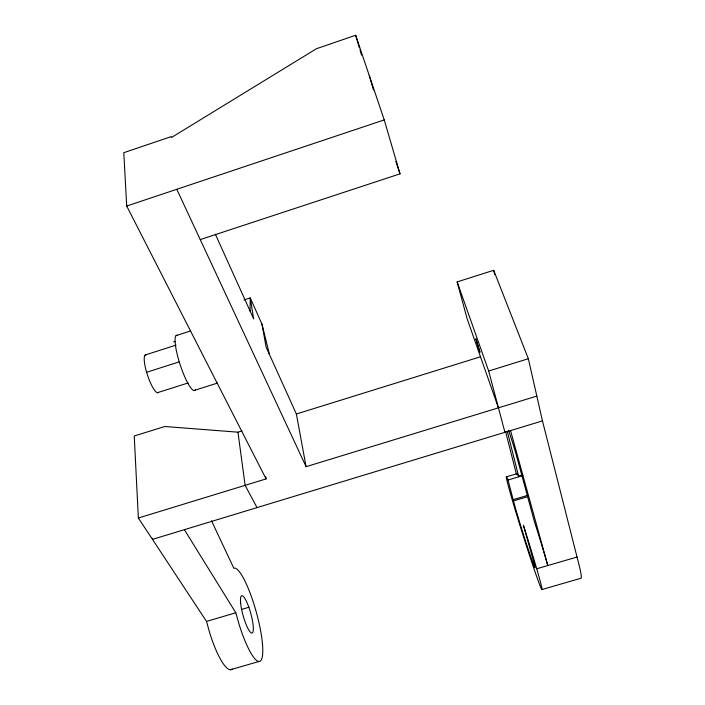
<?xml version="1.0" encoding="UTF-8"?>
<svg xmlns="http://www.w3.org/2000/svg" width="705" height="705" viewBox="0 0 705 705"><rect width="100%" height="100%" fill="white"/><g stroke="black" fill="none" stroke-linecap="round" stroke-linejoin="round"><path stroke-width="1.06" d="M250.072 311.002L250.249 297.907L244 299.925M195.347 389.689L195.232 390.05A29.046 5.693 71.9 0 1 185.248 377.968A29.046 5.693 71.9 0 1 175.668 346.816L175.087 341.467A29.046 5.693 71.9 0 1 177.616 335.439M200.246 239.603L400.008 173.853L384.243 119.921L355.664 35.25L316.457 48.715L171.333 137.59L171.227 136.603L123.798 152.703L126.706 206.036L266.093 478.915L138.356 518.016L134.241 435.99L164.803 426.507L237.955 432.174L241.982 430.922M126.706 206.036L384.243 119.921M176.1 335.598L190.614 330.936M173.703 341.907L175.087 341.467M145.142 355.012L176.012 345.115M146.605 372.275L178.938 361.965M498.435 407.842L467.124 318.757L457.14 281.921L493.694 270.297L528.345 358.73L542.462 420.903L579.73 567.648A59.484 3.631 72.2 0 1 581.202 578.179L542.03 589.503M157.374 392.703L188.217 382.93M193.831 390.552L217.642 383.026M215.342 234.183L253.65 318.916L250.249 297.907L261.978 324.141L266.12 347.142L296.373 414.011L480.493 356.774M504.921 432.306L488.68 371.006L528.345 358.73M176.796 189.293L306.085 466.684L536.831 396.095M542.462 420.903L152.483 539.369L138.356 518.016M506.569 476.809L517.135 473.645M516.756 474.35A59.335 2.212 72.4 0 1 518.721 476.791L518.536 476.06L521.63 475.135M508.023 479.999L513.504 500.902A36.704 1.04 72.5 0 0 528.591 550.42A36.704 1.04 72.5 0 0 533.562 561.189L523.383 525.181A59.273 1.683 72.5 0 1 536.725 568.768L539.678 579.254A59.273 1.683 72.5 0 1 533.535 567.428A59.273 1.683 72.5 0 1 509.266 489.385L507.248 481.797A59.273 1.683 72.5 0 1 508.023 479.999L522.837 475.567M513.24 499.651L527.507 495.403M513.504 500.902L527.217 496.822M241.648 609.402L248.847 607.278M152.412 538.285L152.483 539.369L206.512 621.413L235.823 612.777L239.224 624.797A48.486 9.985 74.5 0 0 260.154 661.167A48.486 9.985 74.5 0 0 256.779 613.879A48.486 9.985 74.5 0 0 235.17 568.054L233.875 568.345L211.5 520.739M536.725 568.768L577.095 557.029M230.447 669.75L258.964 661.484M184.357 529.684L235.823 612.777M257.025 507.609L245.102 485.34L237.955 432.174M457.14 281.921L488.68 371.006M395.831 161.392L400.008 173.853M369.27 75.558L373.5 89.967M355.664 35.25L359.356 47.79M359.973 49.879L361.515 55.105M206.512 621.413L209.87 633.416A48.363 11.113 74.7 0 0 232.271 669.019M510.535 430.596L547.785 565.551A59.335 2.212 72.4 0 0 534.487 521.903L516.245 454.822A21.626 0.89 72.6 0 0 508.49 430.226M505.661 431.857L516.483 474.447M507.274 431.248L518.536 476.06M261.978 324.141L269.495 354.597M493.694 270.297L494.699 274.509M296.373 414.011L306.085 466.684M265.767 476.747L266.093 478.915M158.493 392.35A19.943 4.494 71.8 0 1 154.069 389.565L152.113 386.269A19.943 4.494 71.8 0 1 144.877 365.111A19.943 4.494 71.8 0 1 146.314 354.818M475.919 338.982L479.929 352.148L475.919 338.982M240.634 603.198A19.379 3.992 74.5 0 0 251.332 632.949A19.379 3.992 74.5 0 0 248.742 606.97A19.379 3.992 74.5 0 0 240.634 603.198"/></g></svg>
